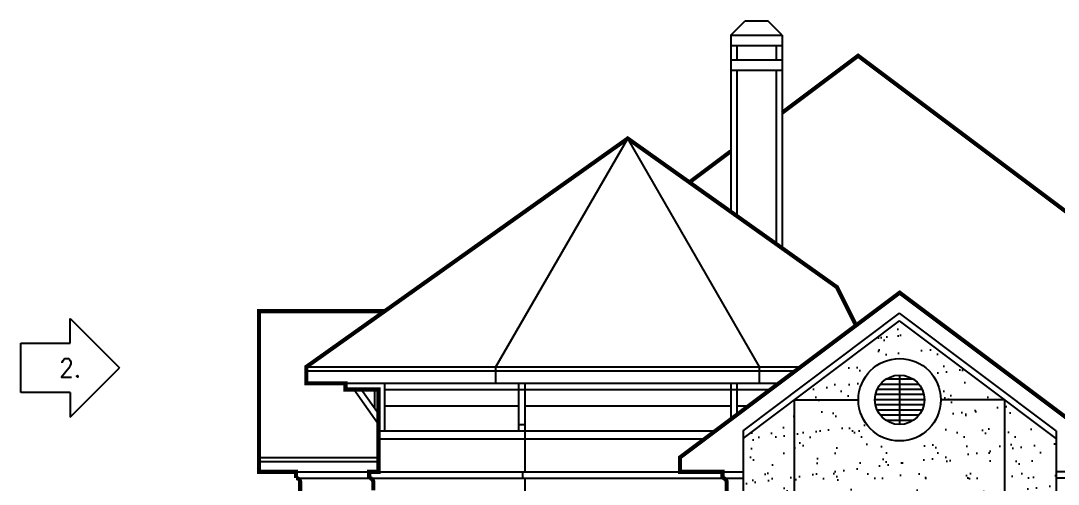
# Model space of a CAD drawing. Header units: inches. Extents: x 495 to 2623, y 393 to 2134.
# Drawn here: x 560 to 1063, y 1901 to 2126 of the extents above; entities that cross this region are included whole.
import ezdxf
from ezdxf.enums import TextEntityAlignment as Align

# ---------------------------------------------------------------- set-up
doc = ezdxf.new("R2010")
doc.units = ezdxf.units.IN
doc.header["$LTSCALE"] = 0.5
doc.header["$MEASUREMENT"] = 0
for name, color, linetype in [('A-ANNO-NOTE', 7, 'Continuous'), ('A-ELEV', 2, 'Continuous'), ('A-ELEV-OTLN', 5, 'Continuous'), ('A-ELEV-PATT', 8, 'Continuous'), ('A-HVAC-SDFF', 3, 'Continuous')]:
    doc.layers.add(name, color=color, linetype=linetype)
doc.styles.add('NOTE', font='romans.shx', dxfattribs={"width": 0.9})

# ---------------------------------------------------------------- blocks, each defined once
blk = doc.blocks.new('REV')
at = {"color": 0, "linetype": 'ByBlock', "lineweight": -2}
for p, q in [((-24, 12), (-24, 24)), ((-24, 24), (0, 0)), ((-48, -12), (-48, 12)), ((-48, 12), (-24, 12)), ((-24, -24), (0, 0)), ((-24, -12), (-48, -12)), ((-24, -12), (-24, -24))]:
    blk.add_line(p, q, dxfattribs=at)
at = {"color": 0, "linetype": 'ByBlock', "lineweight": -2, "style": 'NOTE', "width": 0.9}
blk.add_attdef('REVISION-NO', text='', height=9, dxfattribs=at).set_placement((-24, 0), align=Align.MIDDLE_CENTER)

msp = doc.modelspace()

# ---------------------------------------------------------------- hatches: boundary and pattern name
at = {"layer": 'A-ELEV-PATT'}
h = msp.add_hatch(dxfattribs=at)
h.set_pattern_fill('AR-SAND', color=256, scale=8, style=0)
h.paths.add_polyline_path([(986.30977, 1980.21956), (935.30977, 1941.96956), (966.30977, 1941.96956, -1), (1006.30977, 1941.96956), (1037.30977, 1941.96956)])
h = msp.add_hatch(dxfattribs=at)
h.set_pattern_fill('AR-SAND', color=256, scale=8, style=0)
h.paths.add_polyline_path([(910.30977, 1807.93172), (910.30977, 1788.96956), (922.39973, 1788.96956, 0.278529286)])
h.paths.add_polyline_path([(935.30977, 1817.96956), (935.30977, 1888.63581), (935.30977, 1941.96956), (910.30977, 1923.21956), (910.30977, 1807.93172, -0.278529286), (922.39973, 1788.96956), (935.30977, 1788.96956), (935.30977, 1809.96956)])
h = msp.add_hatch(dxfattribs=at)
h.set_pattern_fill('AR-SAND', color=256, scale=8, style=0)
h.paths.add_polyline_path([(1037.30977, 1941.96956), (1006.30977, 1941.96956, -1), (966.30977, 1941.96956), (935.30977, 1941.96956), (935.30977, 1888.63581, -0.183014625), (1037.30977, 1888.63581)])
h = msp.add_hatch(dxfattribs=at)
h.set_pattern_fill('AR-SAND', color=256, scale=8, style=0)
h.paths.add_polyline_path([(1062.30977, 1923.21956), (1037.30977, 1941.96956), (1037.30977, 1888.63581), (1037.30977, 1813.96956), (1037.30977, 1809.96956), (1037.30977, 1788.96956), (1062.30977, 1788.96956)])

# ---------------------------------------------------------------- linework, layer by layer
at = {"layer": 'A-ELEV'}
for p, q in [((904.30977, 2118.96956), (911.30977, 2125.96956)), ((911.30977, 2125.96956), (922.30977, 2125.96956)), ((929.30977, 2118.96956), (922.30977, 2125.96956)), ((904.30977, 2118.96956), (929.30977, 2118.96956)), ((904.30977, 2118.96956), (904.30977, 2033.29156)), ((929.30977, 2118.96956), (929.30977, 2015.52694)), ((904.30977, 2113.96956), (929.30977, 2113.96956)), ((907.30977, 2113.96956), (907.30977, 2106.96956)), ((926.30977, 2113.96956), (926.30977, 2106.96956)), ((904.30977, 2106.96956), (929.30977, 2106.96956)), ((904.30977, 2101.96956), (929.30977, 2101.96956)), ((907.30977, 2101.96956), (907.30977, 2031.15981)), ((926.30977, 2101.96956), (926.30977, 2017.65869)), ((790.30977, 1957.96956), (854.30977, 2068.82081)), ((918.30977, 1957.96956), (854.30977, 2068.82081)), ((910.30977, 1926.96956), (986.30977, 1983.96956)), ((910.30977, 1923.21956), (986.30977, 1980.21956)), ((1062.30977, 1926.96956), (986.30977, 1983.96956)), ((1062.30977, 1923.21956), (986.30977, 1980.21956)), ((698.30977, 1957.96956), (938.30977, 1957.96956)), ((698.30977, 1955.96956), (935.64311, 1955.96956)), ((790.30977, 1949.96956), (790.30977, 1957.96956)), ((918.30977, 1949.96956), (918.30977, 1957.96956)), ((717.30977, 1949.96956), (927.64311, 1949.96956)), ((736.30977, 1949.96956), (736.30977, 1926.96956)), ((801.30977, 1949.96956), (801.30977, 1926.96956)), ((804.30977, 1949.96956), (804.30977, 1906.96956)), ((904.30977, 1949.96956), (904.30977, 1932.46956)), ((907.30977, 1949.96956), (907.30977, 1934.71956)), ((733.30977, 1929.96956), (721.30977, 1946.96956)), ((733.30977, 1935.17172), (724.98189, 1946.96956)), ((731.30977, 1946.96956), (731.30977, 1938.00505)), ((736.30977, 1946.96956), (923.64311, 1946.96956)), ((935.30977, 1941.96956), (966.30977, 1941.96956)), ((935.30977, 1888.63581), (935.30977, 1941.96956)), ((1037.30977, 1941.96956), (1006.30977, 1941.96956)), ((1037.30977, 1888.63581), (1037.30977, 1941.96956)), ((736.30977, 1938.96956), (801.30977, 1938.96956)), ((804.30977, 1938.96956), (904.30977, 1938.96956)), ((907.30977, 1938.96956), (912.97644, 1938.96956)), ((801.30977, 1929.96956), (804.30977, 1929.96956)), ((733.30977, 1926.96956), (896.97644, 1926.96956)), ((910.30977, 1926.96956), (910.30977, 1687.96956)), ((1062.30977, 1926.96956), (1062.30977, 1687.96956)), ((733.30977, 1922.96956), (891.64311, 1922.96956)), ((675.30977, 1913.96956), (733.30977, 1913.96956)), ((675.30977, 1911.96956), (733.30977, 1911.96956)), ((693.30977, 1906.96956), (703.30977, 1906.96956)), ((693.30977, 1906.96956), (879.63937, 1906.96956)), ((693.30977, 1903.96956), (703.30977, 1903.96956)), ((693.30977, 1903.96956), (900.30977, 1903.96956)), ((803.30977, 1906.96956), (803.30977, 1903.96956)), ((804.30977, 1903.96956), (804.30977, 1895.96956)), ((900.30977, 1906.96956), (910.30977, 1906.96956)), ((900.30977, 1903.96956), (910.30977, 1903.96956)), ((1072.30977, 1906.96956), (1062.30977, 1906.96956)), ((1072.30977, 1903.96956), (1062.30977, 1903.96956))]:
    msp.add_line(p, q, dxfattribs=at)
at = {"layer": 'A-ELEV-OTLN', "const_width": 2}
for points in [[(1203.14311, 1931.23236), (966.16018, 2108.96956), (929.30977, 2081.33175)], [(884.25603, 2047.54145), (904.30977, 2062.58175)]]:
    msp.add_lwpolyline(points, dxfattribs=at)
for points in [[(965.5373, 1977.2652), (955.87834, 1996.64772), (854.30977, 2068.82081), (698.30977, 1957.96956), (698.30977, 1949.96956), (717.30977, 1949.96956), (717.30977, 1946.96956), (733.30977, 1946.96956), (733.30977, 1906.96956), (728.80977, 1906.96956), (728.80977, 1903.96956, -0.414213562), (730.80977, 1901.96956), (730.80977, 1897.96956, 0.414213562)], [(1068.30977, 1687.96956), (1068.30977, 1895.96956, 0.414213562), (1070.30977, 1897.96956), (1070.30977, 1901.96956, -0.414213562), (1072.30977, 1903.96956), (1072.30977, 1906.96956), (1092.97644, 1906.96956), (1092.97644, 1913.96956), (986.30977, 1993.96956), (879.64012, 1913.96732), (879.63937, 1906.96956), (900.30977, 1906.96956), (900.30977, 1903.96956, -0.414213562), (902.30977, 1901.96956), (902.30977, 1897.96956, 0.414213562), (904.30977, 1895.96956), (904.30977, 1687.96956)], [(736.30664, 1984.96956), (675.30977, 1984.96956), (675.30977, 1906.96956), (693.30977, 1906.96956), (693.30977, 1903.96956, -0.414213562), (695.30977, 1901.96956), (695.30977, 1897.96956, 0.414213562), (697.30977, 1895.96956), (697.30977, 1691.96956)]]:
    msp.add_lwpolyline(points, format="xyb", dxfattribs=at)
at = {"layer": 'A-HVAC-SDFF'}
for p, q in [((995.67727, 1949.46956), (976.94228, 1949.46956)), ((992.94302, 1951.96956), (979.67652, 1951.96956)), ((986.30977, 1953.96956), (986.30977, 1929.96956)), ((998.04647, 1944.46956), (974.57308, 1944.46956)), ((997.21848, 1946.96956), (975.40106, 1946.96956)), ((998.30977, 1941.96956), (974.30977, 1941.96956)), ((998.04647, 1939.46956), (974.57308, 1939.46956)), ((997.21848, 1936.96956), (975.40106, 1936.96956)), ((995.67727, 1934.46956), (976.94228, 1934.46956)), ((992.94302, 1931.96956), (979.67652, 1931.96956))]:
    msp.add_line(p, q, dxfattribs=at)
for radius in [20, 12]:
    msp.add_circle((986.30977, 1941.96956), radius, dxfattribs=at)

# ---------------------------------------------------------------- block references
at = {"layer": 'A-ANNO-NOTE'}
msp.add_blockref('REV', (607.65808, 1957.47161), dxfattribs=at).add_auto_attribs({'REVISION-NO': '2.'})

doc.saveas('drawing.dxf')
